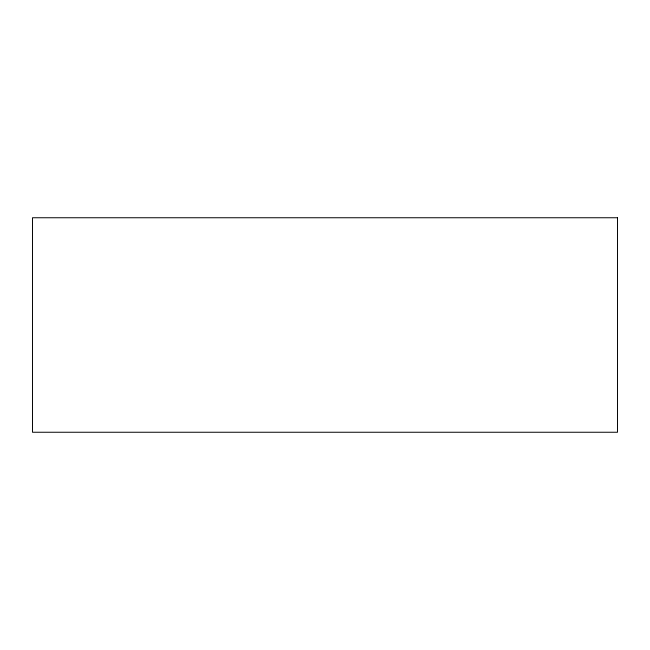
<?xml version="1.0" encoding="UTF-8"?>
<svg xmlns="http://www.w3.org/2000/svg" width="650" height="650" viewBox="0 0 650 650"><rect width="100%" height="100%" fill="white"/><g stroke="black" fill="none" stroke-linecap="round" stroke-linejoin="round"><path stroke-width="0.97" d="M617.5 217.75L32.5 217.75L32.5 432.25L617.5 432.25L617.5 217.75"/></g></svg>
